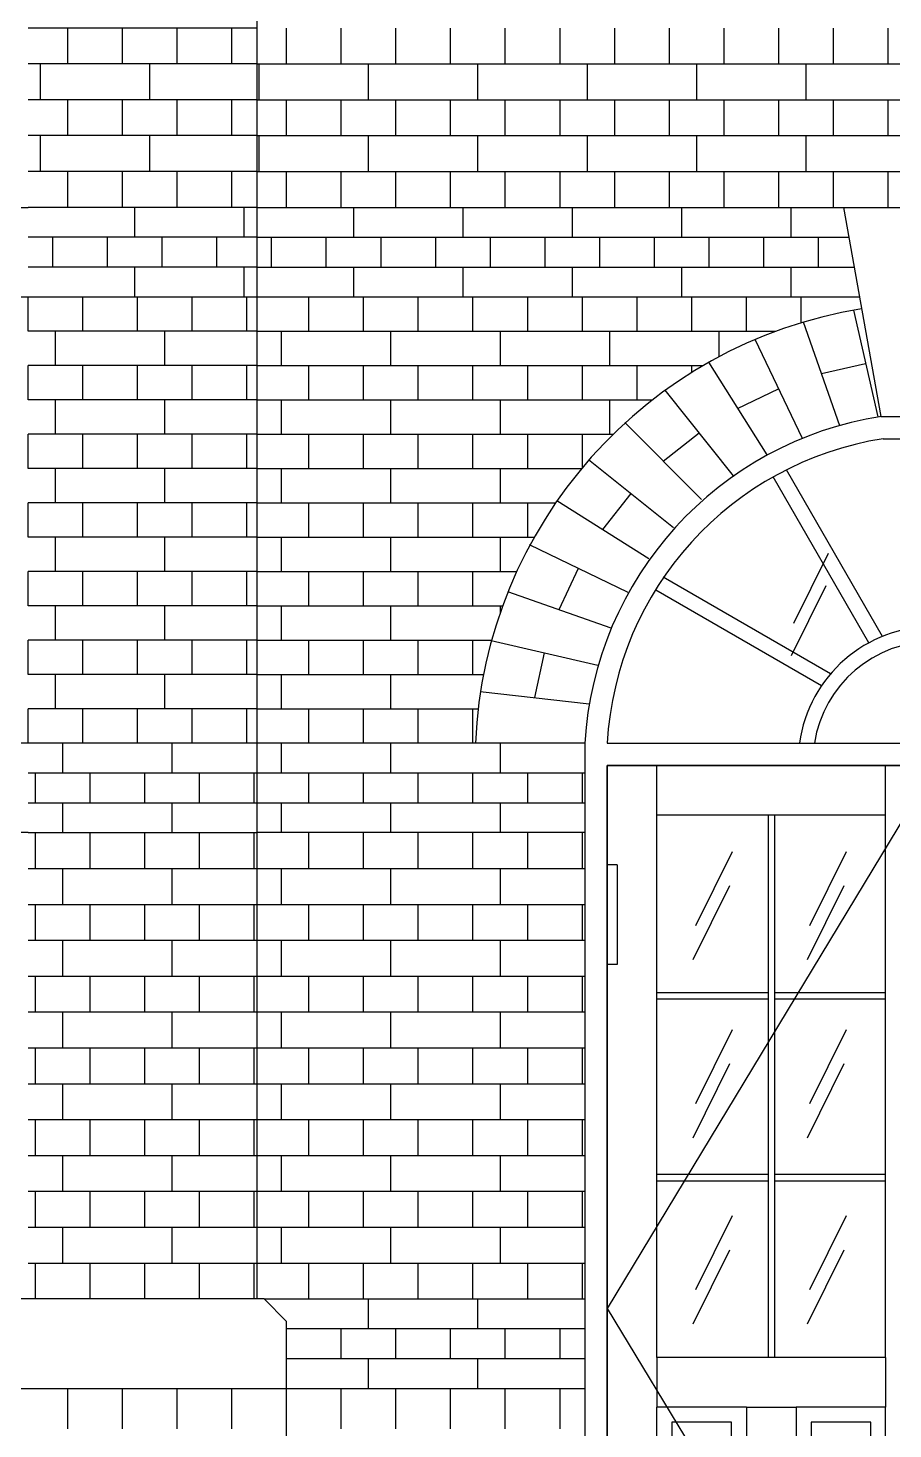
# Model space of a CAD drawing. Extents: x 101185 to 134825, y -129942 to -106182.
# Drawn here: x 116609 to 118349, y -120840 to -118024 of the extents above; entities that cross this region are included whole.
import ezdxf

# ---------------------------------------------------------------- set-up
doc = ezdxf.new("R2010")
doc.units = 0
doc.header["$LTSCALE"] = 50
doc.header["$MEASUREMENT"] = 0
doc.linetypes.add('CEN', pattern=[62, 60, -1, 0, -1])
for name, color, linetype in [('ele-3', 6, 'CONTINUOUS'), ('h', 5, 'CONTINUOUS'), ('HAT', 5, 'CONTINUOUS'), ('W-1', 3, 'CONTINUOUS'), ('WID', 4, 'CONTINUOUS'), ('중심선', 1, 'CEN')]:
    doc.layers.add(name, color=color, linetype=linetype)

msp = doc.modelspace()

# ---------------------------------------------------------------- linework, layer by layer
at = {"layer": 'ele-3'}
for p, q in [((116186.9, -118384.7), (116609.4, -118384.7)), ((117069.4, -118384.7), (118249.4, -118384.7)), ((117069.4, -118444.7), (118260.1, -118444.7)), ((117069.4, -118504.7), (118270.8, -118504.7)), ((116079.7, -118564.7), (116609.4, -118564.7)), ((117069.4, -118564.7), (118281.5, -118564.7)), ((116609.4, -119461.3), (116074.4, -119461.3)), ((117729.4, -119461.3), (117069.4, -119461.3)), ((117069.4, -119521.3), (117729.4, -119521.3)), ((117069.4, -119581.3), (117729.4, -119581.3)), ((116609.4, -119641.3), (116074.4, -119641.3)), ((117729.4, -119641.3), (117069.4, -119641.3)), ((117084.4, -120578.8), (117729.4, -120578.8)), ((117729.4, -120638.8), (117129.4, -120638.8)), ((117729.4, -120698.8), (117129.4, -120698.8)), ((117129.4, -120758.8), (117729.4, -120758.8))]:
    msp.add_line(p, q, dxfattribs=at)
for points in [[(117264.4, -118444.7), (117264.4, -118384.7)], [(117484.4, -118444.7), (117484.4, -118384.7)], [(117704.4, -118444.7), (117704.4, -118384.7)], [(117924.4, -118444.7), (117924.4, -118384.7)], [(118144.4, -118444.7), (118144.4, -118384.7)], [(117099.4, -118504.7), (117099.4, -118444.7)], [(117209.4, -118504.7), (117209.4, -118444.7)], [(117319.4, -118504.7), (117319.4, -118444.7)], [(117429.4, -118504.7), (117429.4, -118444.7)], [(117539.4, -118504.7), (117539.4, -118444.7)], [(117649.4, -118504.7), (117649.4, -118444.7)], [(117759.4, -118504.7), (117759.4, -118444.7)], [(117869.4, -118504.7), (117869.4, -118444.7)], [(117979.4, -118504.7), (117979.4, -118444.7)], [(118089.4, -118504.7), (118089.4, -118444.7)], [(118199.4, -118504.7), (118199.4, -118444.7)], [(117264.4, -118564.7), (117264.4, -118504.7)], [(117484.4, -118564.7), (117484.4, -118504.7)], [(117704.4, -118564.7), (117704.4, -118504.7)], [(117924.4, -118564.7), (117924.4, -118504.7)], [(118144.4, -118564.7), (118144.4, -118504.7)], [(117119.4, -119521.3), (117119.4, -119461.3)], [(117339.4, -119521.3), (117339.4, -119461.3)], [(117559.4, -119521.3), (117559.4, -119461.3)], [(117174.4, -119581.3), (117174.4, -119521.3)], [(117284.4, -119581.3), (117284.4, -119521.3)], [(117394.4, -119581.3), (117394.4, -119521.3)], [(117504.4, -119581.3), (117504.4, -119521.3)], [(117614.4, -119581.3), (117614.4, -119521.3)], [(117724.4, -119581.3), (117724.4, -119521.3)], [(117119.4, -119641.3), (117119.4, -119581.3)], [(117339.4, -119641.3), (117339.4, -119581.3)], [(117559.4, -119641.3), (117559.4, -119581.3)], [(117294.4, -120638.8), (117294.4, -120578.8)], [(117514.4, -120638.8), (117514.4, -120578.8)], [(117239.4, -120698.8), (117239.4, -120638.8)], [(117349.4, -120698.8), (117349.4, -120638.8)], [(117459.4, -120698.8), (117459.4, -120638.8)], [(117569.4, -120698.8), (117569.4, -120638.8)], [(117679.4, -120698.8), (117679.4, -120638.8)], [(117294.4, -120758.8), (117294.4, -120698.8)], [(117514.4, -120758.8), (117514.4, -120698.8)]]:
    msp.add_lwpolyline(points, dxfattribs=at)
at = {"layer": 'h'}
for p, q in [((117069.4, -118096.3), (119799.4, -118096.3)), ((117069.4, -118168.4), (119799.4, -118168.4)), ((117069.4, -118240.5), (119799.4, -118240.5)), ((117069.4, -118312.6), (119799.4, -118312.6)), ((118269.7, -118591.1), (118318.7, -118805.9)), ((117069.4, -118633.7), (118113.5, -118633.7)), ((118168.8, -118614.9), (118241.5, -118822.8)), ((118071.1, -118649.9), (118166.7, -118848.4)), ((117069.4, -118702.7), (117967.4, -118702.7)), ((117977.9, -118695.7), (118095.1, -118882.3)), ((118205.1, -118718.9), (118294.2, -118698.5)), ((117069.4, -118771.6), (117865.5, -118771.6)), ((117890.4, -118751.8), (118027.7, -118924)), ((118036.5, -118789), (118118.9, -118749.2)), ((117809.6, -118817.4), (117963.9, -118971.6)), ((117069.4, -118840.6), (117786.5, -118840.6)), ((117886.8, -118894.5), (117959, -118837.9)), ((117069.4, -118909.6), (117722.8, -118909.6)), ((117736.8, -118891.6), (117907.8, -119028)), ((117765.5, -119032), (117822.3, -118959.8)), ((117069.4, -118978.6), (117670.6, -118978.6)), ((117672.7, -118973.7), (117858.3, -119090.3)), ((117069.4, -119047.5), (117627.6, -119047.5)), ((117617.5, -119062.1), (117816.1, -119157.8)), ((118218.5, -119080.5), (118148.9, -119221.2)), ((117677.7, -119193.1), (117716.8, -119110)), ((117069.4, -119116.5), (117592.4, -119116.5)), ((117573.7, -119156.7), (117781.8, -119229.5)), ((118213.8, -119145.3), (118144.2, -119286)), ((117069.4, -119185.5), (117564.1, -119185.5)), ((117069.4, -119254.4), (117542, -119254.4)), ((117540.7, -119255.6), (117755.6, -119304.7)), ((117628.6, -119369.9), (117648.2, -119280.1)), ((117069.4, -119323.4), (117525.6, -119323.4)), ((117519.1, -119357.6), (117738.1, -119382.3)), ((117069.4, -119392.4), (117514.7, -119392.4)), ((118025.4, -119679.9), (117951.7, -119828.8)), ((118255.1, -119679.9), (118181.5, -119828.8)), ((117069.4, -119713.5), (117729.4, -119713.5)), ((118020.4, -119748.5), (117946.7, -119897.4)), ((118250.1, -119748.5), (118176.4, -119897.4)), ((117069.4, -119785.6), (117729.4, -119785.6)), ((117069.4, -119857.7), (117729.4, -119857.7)), ((117069.4, -119929.8), (117729.4, -119929.8)), ((117069.4, -120001.9), (117729.4, -120001.9)), ((118025.4, -120037.9), (117951.7, -120186.8)), ((118255.1, -120037.9), (118181.5, -120186.8)), ((117069.4, -120074), (117729.4, -120074)), ((118020.4, -120106.5), (117946.7, -120255.4)), ((118250.1, -120106.5), (118176.4, -120255.4)), ((117069.4, -120146.1), (117729.4, -120146.1)), ((117069.4, -120218.2), (117729.4, -120218.2)), ((117069.4, -120290.3), (117729.4, -120290.3)), ((117069.4, -120362.4), (117729.4, -120362.4)), ((117069.4, -120434.6), (117729.4, -120434.6)), ((118025.4, -120411.8), (117951.7, -120560.7)), ((118255.1, -120411.8), (118181.5, -120560.7)), ((118020.4, -120480.4), (117946.7, -120629.3)), ((118250.1, -120480.4), (118176.4, -120629.3)), ((117069.4, -120506.7), (117729.4, -120506.7))]:
    msp.add_line(p, q, dxfattribs=at)
for points in [[(117129.4, -118096.3), (117129.4, -118024.2)], [(117239.4, -118096.3), (117239.4, -118024.2)], [(117349.4, -118096.3), (117349.4, -118024.2)], [(117459.4, -118096.3), (117459.4, -118024.2)], [(117569.4, -118096.3), (117569.4, -118024.2)], [(117679.4, -118096.3), (117679.4, -118024.2)], [(117789.4, -118096.3), (117789.4, -118024.2)], [(117899.4, -118096.3), (117899.4, -118024.2)], [(118009.4, -118096.3), (118009.4, -118024.2)], [(118119.4, -118096.3), (118119.4, -118024.2)], [(118229.4, -118096.3), (118229.4, -118024.2)], [(118339.4, -118096.3), (118339.4, -118024.2)], [(117074.4, -118168.4), (117074.4, -118096.3)], [(117294.4, -118168.4), (117294.4, -118096.3)], [(117514.4, -118168.4), (117514.4, -118096.3)], [(117734.4, -118168.4), (117734.4, -118096.3)], [(117954.4, -118168.4), (117954.4, -118096.3)], [(118174.4, -118168.4), (118174.4, -118096.3)], [(117129.4, -118240.5), (117129.4, -118168.4)], [(117239.4, -118240.5), (117239.4, -118168.4)], [(117349.4, -118240.5), (117349.4, -118168.4)], [(117459.4, -118240.5), (117459.4, -118168.4)], [(117569.4, -118240.5), (117569.4, -118168.4)], [(117679.4, -118240.5), (117679.4, -118168.4)], [(117789.4, -118240.5), (117789.4, -118168.4)], [(117899.4, -118240.5), (117899.4, -118168.4)], [(118009.4, -118240.5), (118009.4, -118168.4)], [(118119.4, -118240.5), (118119.4, -118168.4)], [(118229.4, -118240.5), (118229.4, -118168.4)], [(118339.4, -118240.5), (118339.4, -118168.4)], [(117074.4, -118312.6), (117074.4, -118240.5)], [(117294.4, -118312.6), (117294.4, -118240.5)], [(117514.4, -118312.6), (117514.4, -118240.5)], [(117734.4, -118312.6), (117734.4, -118240.5)], [(117954.4, -118312.6), (117954.4, -118240.5)], [(118174.4, -118312.6), (118174.4, -118240.5)], [(117129.4, -118384.7), (117129.4, -118312.6)], [(117239.4, -118384.7), (117239.4, -118312.6)], [(117349.4, -118384.7), (117349.4, -118312.6)], [(117459.4, -118384.7), (117459.4, -118312.6)], [(117569.4, -118384.7), (117569.4, -118312.6)], [(117679.4, -118384.7), (117679.4, -118312.6)], [(117789.4, -118384.7), (117789.4, -118312.6)], [(117899.4, -118384.7), (117899.4, -118312.6)], [(118009.4, -118384.7), (118009.4, -118312.6)], [(118119.4, -118384.7), (118119.4, -118312.6)], [(118229.4, -118384.7), (118229.4, -118312.6)], [(118339.4, -118384.7), (118339.4, -118312.6)], [(117174.4, -118633.7), (117174.4, -118564.7)], [(117284.4, -118633.7), (117284.4, -118564.7)], [(117394.4, -118633.7), (117394.4, -118564.7)], [(117504.4, -118633.7), (117504.4, -118564.7)], [(117614.4, -118633.7), (117614.4, -118564.7)], [(117724.4, -118633.7), (117724.4, -118564.7)], [(117834.4, -118633.7), (117834.4, -118564.7)], [(117944.4, -118633.7), (117944.4, -118564.7)], [(118054.4, -118633.7), (118054.4, -118564.7)], [(118164.4, -118616.6), (118164.4, -118564.7)], [(117119.4, -118702.7), (117119.4, -118633.7)], [(117339.4, -118702.7), (117339.4, -118633.7)], [(117559.4, -118702.7), (117559.4, -118633.7)], [(117779.4, -118702.7), (117779.4, -118633.7)], [(117999.4, -118684.9), (117999.4, -118633.7)], [(117174.4, -118771.6), (117174.4, -118702.7)], [(117284.4, -118771.6), (117284.4, -118702.7)], [(117394.4, -118771.6), (117394.4, -118702.7)], [(117504.4, -118771.6), (117504.4, -118702.7)], [(117614.4, -118771.6), (117614.4, -118702.7)], [(117724.4, -118771.6), (117724.4, -118702.7)], [(117834.4, -118771.6), (117834.4, -118702.7)], [(117944.4, -118716.6), (117944.4, -118702.7)], [(117119.4, -118840.6), (117119.4, -118771.6)], [(117339.4, -118840.6), (117339.4, -118771.6)], [(117559.4, -118840.6), (117559.4, -118771.6)], [(117779.4, -118840.6), (117779.4, -118771.6)], [(117174.4, -118909.6), (117174.4, -118840.6)], [(117284.4, -118909.6), (117284.4, -118840.6)], [(117394.4, -118909.6), (117394.4, -118840.6)], [(117504.4, -118909.6), (117504.4, -118840.6)], [(117614.4, -118909.6), (117614.4, -118840.6)], [(117724.4, -118907.8), (117724.4, -118840.6)], [(117119.4, -118978.5), (117119.4, -118909.6)], [(117339.4, -118978.5), (117339.4, -118909.6)], [(117559.4, -118978.5), (117559.4, -118909.6)], [(117174.4, -119047.5), (117174.4, -118978.6)], [(117284.4, -119047.5), (117284.4, -118978.6)], [(117394.4, -119047.5), (117394.4, -118978.6)], [(117504.4, -119047.5), (117504.4, -118978.6)], [(117614.4, -119047.5), (117614.4, -118978.6)], [(117119.4, -119116.5), (117119.4, -119047.5)], [(117339.4, -119116.5), (117339.4, -119047.5)], [(117559.4, -119116.5), (117559.4, -119047.5)], [(117174.4, -119185.5), (117174.4, -119116.5)], [(117284.4, -119185.5), (117284.4, -119116.5)], [(117394.4, -119185.5), (117394.4, -119116.5)], [(117504.4, -119185.5), (117504.4, -119116.5)], [(117119.4, -119254.4), (117119.4, -119185.5)], [(117339.4, -119254.4), (117339.4, -119185.5)], [(117559.4, -119198.9), (117559.4, -119185.5)], [(117174.4, -119323.4), (117174.4, -119254.4)], [(117284.4, -119323.4), (117284.4, -119254.4)], [(117394.4, -119323.4), (117394.4, -119254.4)], [(117504.4, -119323.4), (117504.4, -119254.4)], [(117119.4, -119392.4), (117119.4, -119323.4)], [(117339.4, -119392.4), (117339.4, -119323.4)], [(117174.4, -119461.3), (117174.4, -119392.4)], [(117284.4, -119461.3), (117284.4, -119392.4)], [(117394.4, -119461.3), (117394.4, -119392.4)], [(117504.4, -119461.3), (117504.4, -119392.4)], [(117174.4, -119713.5), (117174.4, -119641.3)], [(117284.4, -119713.5), (117284.4, -119641.3)], [(117394.4, -119713.5), (117394.4, -119641.3)], [(117504.4, -119713.5), (117504.4, -119641.3)], [(117614.4, -119713.5), (117614.4, -119641.3)], [(117724.4, -119713.5), (117724.4, -119641.3)], [(117119.4, -119785.6), (117119.4, -119713.5)], [(117339.4, -119785.6), (117339.4, -119713.5)], [(117559.4, -119785.6), (117559.4, -119713.5)], [(117174.4, -119857.7), (117174.4, -119785.6)], [(117284.4, -119857.7), (117284.4, -119785.6)], [(117394.4, -119857.7), (117394.4, -119785.6)], [(117504.4, -119857.7), (117504.4, -119785.6)], [(117614.4, -119857.7), (117614.4, -119785.6)], [(117724.4, -119857.7), (117724.4, -119785.6)], [(117119.4, -119929.8), (117119.4, -119857.7)], [(117339.4, -119929.8), (117339.4, -119857.7)], [(117559.4, -119929.8), (117559.4, -119857.7)], [(117174.4, -120001.9), (117174.4, -119929.8)], [(117284.4, -120001.9), (117284.4, -119929.8)], [(117394.4, -120001.9), (117394.4, -119929.8)], [(117504.4, -120001.9), (117504.4, -119929.8)], [(117614.4, -120001.9), (117614.4, -119929.8)], [(117724.4, -120001.9), (117724.4, -119929.8)], [(117119.4, -120074), (117119.4, -120001.9)], [(117339.4, -120074), (117339.4, -120001.9)], [(117559.4, -120074), (117559.4, -120001.9)], [(117174.4, -120146.1), (117174.4, -120074)], [(117284.4, -120146.1), (117284.4, -120074)], [(117394.4, -120146.1), (117394.4, -120074)], [(117504.4, -120146.1), (117504.4, -120074)], [(117614.4, -120146.1), (117614.4, -120074)], [(117724.4, -120146.1), (117724.4, -120074)], [(117119.4, -120218.2), (117119.4, -120146.1)], [(117339.4, -120218.2), (117339.4, -120146.1)], [(117559.4, -120218.2), (117559.4, -120146.1)], [(117174.4, -120290.3), (117174.4, -120218.2)], [(117284.4, -120290.3), (117284.4, -120218.2)], [(117394.4, -120290.3), (117394.4, -120218.2)], [(117504.4, -120290.3), (117504.4, -120218.2)], [(117614.4, -120290.3), (117614.4, -120218.2)], [(117724.4, -120290.3), (117724.4, -120218.2)], [(117119.4, -120362.4), (117119.4, -120290.3)], [(117339.4, -120362.4), (117339.4, -120290.3)], [(117559.4, -120362.4), (117559.4, -120290.3)], [(117174.4, -120434.6), (117174.4, -120362.4)], [(117284.4, -120434.6), (117284.4, -120362.4)], [(117394.4, -120434.6), (117394.4, -120362.4)], [(117504.4, -120434.6), (117504.4, -120362.4)], [(117614.4, -120434.6), (117614.4, -120362.4)], [(117724.4, -120434.6), (117724.4, -120362.4)], [(117119.4, -120506.7), (117119.4, -120434.6)], [(117339.4, -120506.7), (117339.4, -120434.6)], [(117559.4, -120506.7), (117559.4, -120434.6)], [(117174.4, -120578.8), (117174.4, -120506.7)], [(117284.4, -120578.8), (117284.4, -120506.7)], [(117394.4, -120578.8), (117394.4, -120506.7)], [(117504.4, -120578.8), (117504.4, -120506.7)], [(117614.4, -120578.8), (117614.4, -120506.7)], [(117724.4, -120578.8), (117724.4, -120506.7)], [(117239.4, -120840.1), (117239.4, -120758.8)], [(117349.4, -120840.1), (117349.4, -120758.8)], [(117459.4, -120840.1), (117459.4, -120758.8)], [(117569.4, -120840.1), (117569.4, -120758.8)], [(117679.4, -120840.1), (117679.4, -120758.8)]]:
    msp.add_lwpolyline(points, dxfattribs=at)
at = {"layer": 'HAT'}
for p, q in [((117874.4, -119606.3), (117874.4, -119506.3)), ((118334.4, -119606.3), (118334.4, -119506.3)), ((117874.4, -120696.3), (117874.4, -120796.3)), ((118334.4, -120696.3), (118334.4, -120796.3)), ((118054.4, -120796.3), (118154.4, -120796.3))]:
    msp.add_line(p, q, dxfattribs=at)
at = {"layer": 'W-1'}
for p, q in [((117069.4, -117111.3), (117069.4, -120578.8)), ((117084.4, -120578.8), (116594.4, -120578.8)), ((117084.4, -120578.8), (117129.4, -120623.8)), ((117129.4, -121996.3), (117129.4, -120623.8))]:
    msp.add_line(p, q, dxfattribs=at)
at = {"layer": 'WID'}
for p, q in [((117069.4, -118024.2), (116609.4, -118024.2)), ((117069.4, -118096.3), (116609.4, -118096.3)), ((117069.4, -118168.4), (116609.4, -118168.4)), ((117069.4, -118240.5), (116609.4, -118240.5)), ((117069.4, -118312.6), (116609.4, -118312.6)), ((117069.4, -118384.7), (116609.4, -118384.7)), ((118249.4, -118384.7), (118619.4, -118384.7)), ((118249.4, -118384.7), (118324.4, -118804.7)), ((117069.4, -118444.7), (116609.4, -118444.7)), ((117069.4, -118504.7), (116609.4, -118504.7)), ((116609.4, -118564.7), (117069.4, -118564.7)), ((117069.4, -118633.7), (116609.4, -118633.7)), ((117069.4, -118702.6), (116609.4, -118702.6)), ((117069.4, -118771.6), (116609.4, -118771.6)), ((118324.4, -118804.7), (118544.4, -118804.7)), ((117069.4, -118840.6), (116609.4, -118840.6)), ((118329.4, -118849.7), (118539.3, -118849.7)), ((117069.4, -118909.6), (116609.4, -118909.6)), ((118327.9, -119247), (118134.7, -118912.3)), ((118300.7, -119259.9), (118108.2, -118926.5)), ((117069.4, -118978.5), (116609.4, -118978.5)), ((117069.4, -119047.5), (116609.4, -119047.5)), ((117069.4, -119116.5), (116609.4, -119116.5)), ((118223.6, -119322.4), (117887, -119128)), ((118205.2, -119346.4), (117872, -119154)), ((117069.4, -119185.5), (116609.4, -119185.5)), ((117069.4, -119254.4), (116609.4, -119254.4)), ((117069.4, -119323.4), (116609.4, -119323.4)), ((117069.4, -119392.4), (116609.4, -119392.4)), ((117069.4, -119461.3), (116609.4, -119461.3)), ((117729.4, -119458.1), (117729.4, -121686.3)), ((117729.4, -119461.3), (117729.4, -121686.3)), ((117774.4, -119461.3), (119094.4, -119461.3)), ((117774.4, -119506.3), (117774.4, -121686.3)), ((117774.4, -119506.3), (118434.4, -119506.3)), ((117774.4, -121686.3), (117774.4, -119506.3)), ((118434.4, -119506.3), (117774.4, -119506.3)), ((116609.4, -119521.3), (117069.4, -119521.3)), ((116609.4, -119581.3), (117069.4, -119581.3)), ((118334.4, -119606.3), (117874.4, -119606.3)), ((117874.4, -120696.3), (117874.4, -119606.3)), ((118097.9, -119606.3), (118097.9, -120696.3)), ((118110.9, -119606.3), (118110.9, -120696.3)), ((118334.4, -120696.3), (118334.4, -119606.3)), ((116609.4, -119641.3), (117069.4, -119641.3)), ((116609.4, -119713.5), (117069.4, -119713.5)), ((117794.4, -119706.3), (117774.4, -119706.3)), ((117794.4, -119706.3), (117794.4, -119906.3)), ((116609.4, -119785.6), (117069.4, -119785.6)), ((116609.4, -119857.7), (117069.4, -119857.7)), ((116609.4, -119929.8), (117069.4, -119929.8)), ((117794.4, -119906.3), (117774.4, -119906.3)), ((118097.9, -119963.2), (117874.4, -119963.2)), ((118097.9, -119976.2), (117874.4, -119976.2)), ((118334.4, -119963.2), (118110.9, -119963.2)), ((118334.4, -119976.2), (118110.9, -119976.2)), ((116609.4, -120001.9), (117069.4, -120001.9)), ((116609.4, -120074), (117069.4, -120074)), ((116609.4, -120146.1), (117069.4, -120146.1)), ((116609.4, -120218.2), (117069.4, -120218.2)), ((116609.4, -120290.3), (117069.4, -120290.3)), ((118097.9, -120328.7), (117874.4, -120328.7)), ((118097.9, -120341.7), (117874.4, -120341.7)), ((118334.4, -120328.7), (118110.9, -120328.7)), ((118334.4, -120341.7), (118110.9, -120341.7)), ((116609.4, -120362.4), (117069.4, -120362.4)), ((116609.4, -120434.6), (117069.4, -120434.6)), ((116609.4, -120506.7), (117069.4, -120506.7)), ((118334.4, -120696.3), (117874.4, -120696.3)), ((116549.4, -120758.8), (117129.4, -120758.8)), ((117874.4, -121586.3), (117874.4, -120796.3)), ((118054.4, -120796.3), (117874.4, -120796.3)), ((118054.4, -120796.3), (118054.4, -121586.3)), ((118154.4, -120796.3), (118154.4, -121586.3)), ((118334.4, -120796.3), (118154.4, -120796.3)), ((118334.4, -121586.3), (118334.4, -120796.3)), ((118024.4, -120826.3), (117904.4, -120826.3)), ((117904.4, -120826.3), (117904.4, -121556.3)), ((118024.4, -121556.3), (118024.4, -120826.3)), ((118304.4, -120826.3), (118184.4, -120826.3)), ((118184.4, -120826.3), (118184.4, -121556.3)), ((118304.4, -121556.3), (118304.4, -120826.3))]:
    msp.add_line(p, q, dxfattribs=at)
for points in [[(116689.4, -118096.3), (116689.4, -118024.2)], [(116799.4, -118096.3), (116799.4, -118024.2)], [(116909.4, -118096.3), (116909.4, -118024.2)], [(117019.4, -118096.3), (117019.4, -118024.2)], [(116634.4, -118168.4), (116634.4, -118096.3)], [(116854.4, -118168.4), (116854.4, -118096.3)], [(116689.4, -118240.5), (116689.4, -118168.4)], [(116799.4, -118240.5), (116799.4, -118168.4)], [(116909.4, -118240.5), (116909.4, -118168.4)], [(117019.4, -118240.5), (117019.4, -118168.4)], [(116634.4, -118312.6), (116634.4, -118240.5)], [(116854.4, -118312.6), (116854.4, -118240.5)], [(116689.4, -118384.7), (116689.4, -118312.6)], [(116799.4, -118384.7), (116799.4, -118312.6)], [(116909.4, -118384.7), (116909.4, -118312.6)], [(117019.4, -118384.7), (117019.4, -118312.6)], [(116824.4, -118444.7), (116824.4, -118384.7)], [(117044.4, -118444.7), (117044.4, -118384.7)], [(116659.4, -118504.7), (116659.4, -118444.7)], [(116769.4, -118504.7), (116769.4, -118444.7)], [(116879.4, -118504.7), (116879.4, -118444.7)], [(116989.4, -118504.7), (116989.4, -118444.7)], [(116824.4, -118564.7), (116824.4, -118504.7)], [(117044.4, -118564.7), (117044.4, -118504.7)], [(116609.4, -118633.7), (116609.4, -118564.7)], [(116719.4, -118633.7), (116719.4, -118564.7)], [(116829.4, -118633.7), (116829.4, -118564.7)], [(116939.4, -118633.7), (116939.4, -118564.7)], [(117049.4, -118633.7), (117049.4, -118564.7)], [(116664.4, -118702.7), (116664.4, -118633.7)], [(116884.4, -118702.7), (116884.4, -118633.7)], [(116609.4, -118771.6), (116609.4, -118702.7)], [(116719.4, -118771.6), (116719.4, -118702.7)], [(116829.4, -118771.6), (116829.4, -118702.7)], [(116939.4, -118771.6), (116939.4, -118702.7)], [(117049.4, -118771.6), (117049.4, -118702.7)], [(116664.4, -118840.6), (116664.4, -118771.6)], [(116884.4, -118840.6), (116884.4, -118771.6)], [(116609.4, -118909.6), (116609.4, -118840.6)], [(116719.4, -118909.6), (116719.4, -118840.6)], [(116829.4, -118909.6), (116829.4, -118840.6)], [(116939.4, -118909.6), (116939.4, -118840.6)], [(117049.4, -118909.6), (117049.4, -118840.6)], [(116664.4, -118978.5), (116664.4, -118909.6)], [(116884.4, -118978.5), (116884.4, -118909.6)], [(116609.4, -119047.5), (116609.4, -118978.6)], [(116719.4, -119047.5), (116719.4, -118978.6)], [(116829.4, -119047.5), (116829.4, -118978.6)], [(116939.4, -119047.5), (116939.4, -118978.6)], [(117049.4, -119047.5), (117049.4, -118978.6)], [(116664.4, -119116.5), (116664.4, -119047.5)], [(116884.4, -119116.5), (116884.4, -119047.5)], [(116609.4, -119185.5), (116609.4, -119116.5)], [(116719.4, -119185.5), (116719.4, -119116.5)], [(116829.4, -119185.5), (116829.4, -119116.5)], [(116939.4, -119185.5), (116939.4, -119116.5)], [(117049.4, -119185.5), (117049.4, -119116.5)], [(116664.4, -119254.4), (116664.4, -119185.5)], [(116884.4, -119254.4), (116884.4, -119185.5)], [(116609.4, -119323.4), (116609.4, -119254.4)], [(116719.4, -119323.4), (116719.4, -119254.4)], [(116829.4, -119323.4), (116829.4, -119254.4)], [(116939.4, -119323.4), (116939.4, -119254.4)], [(117049.4, -119323.4), (117049.4, -119254.4)], [(116664.4, -119392.4), (116664.4, -119323.4)], [(116884.4, -119392.4), (116884.4, -119323.4)], [(116609.4, -119461.3), (116609.4, -119392.4)], [(116719.4, -119461.3), (116719.4, -119392.4)], [(116829.4, -119461.3), (116829.4, -119392.4)], [(116939.4, -119461.3), (116939.4, -119392.4)], [(117049.4, -119461.3), (117049.4, -119392.4)], [(116679.4, -119521.3), (116679.4, -119461.3)], [(116899.4, -119521.3), (116899.4, -119461.3)], [(116624.4, -119581.3), (116624.4, -119521.3)], [(116734.4, -119581.3), (116734.4, -119521.3)], [(116844.4, -119581.3), (116844.4, -119521.3)], [(116954.4, -119581.3), (116954.4, -119521.3)], [(117064.4, -119581.3), (117064.4, -119521.3)], [(116679.4, -119641.3), (116679.4, -119581.3)], [(116899.4, -119641.3), (116899.4, -119581.3)], [(116624.4, -119713.5), (116624.4, -119641.3)], [(116734.4, -119713.5), (116734.4, -119641.3)], [(116844.4, -119713.5), (116844.4, -119641.3)], [(116954.4, -119713.5), (116954.4, -119641.3)], [(117064.4, -119713.5), (117064.4, -119641.3)], [(116679.4, -119785.6), (116679.4, -119713.5)], [(116899.4, -119785.6), (116899.4, -119713.5)], [(116624.4, -119857.7), (116624.4, -119785.6)], [(116734.4, -119857.7), (116734.4, -119785.6)], [(116844.4, -119857.7), (116844.4, -119785.6)], [(116954.4, -119857.7), (116954.4, -119785.6)], [(117064.4, -119857.7), (117064.4, -119785.6)], [(116679.4, -119929.8), (116679.4, -119857.7)], [(116899.4, -119929.8), (116899.4, -119857.7)], [(116624.4, -120001.9), (116624.4, -119929.8)], [(116734.4, -120001.9), (116734.4, -119929.8)], [(116844.4, -120001.9), (116844.4, -119929.8)], [(116954.4, -120001.9), (116954.4, -119929.8)], [(117064.4, -120001.9), (117064.4, -119929.8)], [(116679.4, -120074), (116679.4, -120001.9)], [(116899.4, -120074), (116899.4, -120001.9)], [(116624.4, -120146.1), (116624.4, -120074)], [(116734.4, -120146.1), (116734.4, -120074)], [(116844.4, -120146.1), (116844.4, -120074)], [(116954.4, -120146.1), (116954.4, -120074)], [(117064.4, -120146.1), (117064.4, -120074)], [(116679.4, -120218.2), (116679.4, -120146.1)], [(116899.4, -120218.2), (116899.4, -120146.1)], [(116624.4, -120290.3), (116624.4, -120218.2)], [(116734.4, -120290.3), (116734.4, -120218.2)], [(116844.4, -120290.3), (116844.4, -120218.2)], [(116954.4, -120290.3), (116954.4, -120218.2)], [(117064.4, -120290.3), (117064.4, -120218.2)], [(116679.4, -120362.4), (116679.4, -120290.3)], [(116899.4, -120362.4), (116899.4, -120290.3)], [(116624.4, -120434.6), (116624.4, -120362.4)], [(116734.4, -120434.6), (116734.4, -120362.4)], [(116844.4, -120434.6), (116844.4, -120362.4)], [(116954.4, -120434.6), (116954.4, -120362.4)], [(117064.4, -120434.6), (117064.4, -120362.4)], [(116679.4, -120506.7), (116679.4, -120434.6)], [(116899.4, -120506.7), (116899.4, -120434.6)], [(116624.4, -120578.8), (116624.4, -120506.7)], [(116734.4, -120578.8), (116734.4, -120506.7)], [(116844.4, -120578.8), (116844.4, -120506.7)], [(116954.4, -120578.8), (116954.4, -120506.7)], [(117064.4, -120578.8), (117064.4, -120506.7)], [(116689.4, -120840.1), (116689.4, -120758.8)], [(116799.4, -120840.1), (116799.4, -120758.8)], [(116909.4, -120840.1), (116909.4, -120758.8)], [(117019.4, -120840.1), (117019.4, -120758.8)]]:
    msp.add_lwpolyline(points, dxfattribs=at)
for centre, radius, start, end in [((118434.4, -119502.6), 926.2, 99.2485, 177.4503), ((118434.4, -119502.6), 706.2, 98.8381, 176.6552), ((118430.9, -119499.7), 657.8, 98.881, 176.6609), ((118430.9, -119499.7), 272.8, 8.0733, 171.9267), ((118430.9, -119499.7), 242.8, 9.0787, 170.9213)]:
    msp.add_arc(centre, radius, start, end, dxfattribs=at)
at = {"layer": '중심선'}
for p, q in [((118434.4, -119506.3), (117774.4, -120598)), ((117774.4, -120598), (118434.4, -121686.3))]:
    msp.add_line(p, q, dxfattribs=at)

doc.saveas('drawing.dxf')
